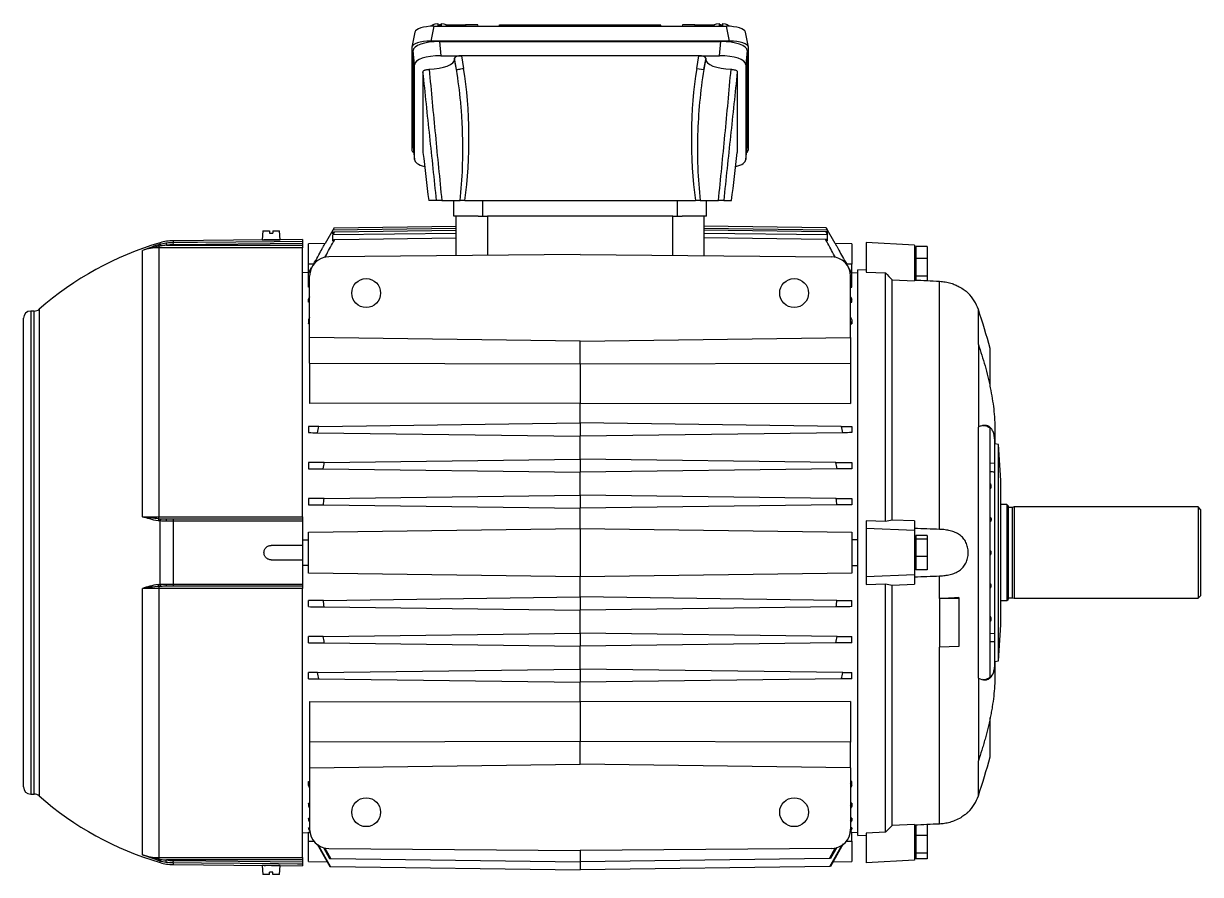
# Model space of a CAD drawing. Extents: x 49 to 1992, y 36 to 1202.
# Drawn here: x 1062.6 to 1552.1, y 848.3 to 1202.4 of the extents above; entities that cross this region are included whole.
import ezdxf

# ---------------------------------------------------------------- set-up
doc = ezdxf.new("R2010")
doc.units = 0
doc.layers.get('0').update_dxf_attribs({"linetype": 'CONTINUOUS'})

msp = doc.modelspace()

# ---------------------------------------------------------------- linework, layer by layer
at = {"color": 7, "linetype": 'CONTINUOUS'}
for p, q in [((1233.16, 1201.26), (1231.93, 1195.11)), ((1232.13, 1201.27), (1232.12, 1201.24)), ((1233.16, 1201.26), (1354.94, 1201.26)), ((1234.9, 1202.38), (1234.9, 1201.47)), ((1236.2, 1201.81), (1236.11, 1201.81)), ((1236.2, 1202.38), (1236.2, 1201.47)), ((1238.54, 1201.81), (1246.35, 1201.81)), ((1238.98, 1201.26), (1238.97, 1201.27)), ((1251.45, 1201.81), (1246.35, 1201.81)), ((1246.35, 1201.81), (1246.48, 1201.26)), ((1251.59, 1201.26), (1251.45, 1201.81)), ((1260.32, 1201.26), (1260.57, 1201.81)), ((1260.57, 1201.81), (1327.53, 1201.81)), ((1327.78, 1201.26), (1327.53, 1201.81)), ((1336.65, 1201.81), (1336.51, 1201.26)), ((1341.76, 1201.81), (1336.65, 1201.81)), ((1341.76, 1201.81), (1341.63, 1201.26)), ((1341.76, 1201.81), (1349.57, 1201.81)), ((1349.13, 1201.27), (1349.13, 1201.26)), ((1351.9, 1202.38), (1351.9, 1201.47)), ((1351.99, 1201.81), (1351.9, 1201.81)), ((1353.2, 1202.38), (1353.2, 1201.47)), ((1356.17, 1195.11), (1354.94, 1201.26)), ((1355.98, 1201.24), (1355.97, 1201.27)), ((1225.3, 1198.76), (1224.07, 1192.6)), ((1356.17, 1195.11), (1231.93, 1195.11)), ((1235.49, 1194.85), (1236.12, 1189)), ((1235.49, 1194.85), (1352.61, 1194.85)), ((1351.98, 1189), (1352.61, 1194.85)), ((1364.03, 1192.6), (1362.8, 1198.76)), ((1224.05, 1192.41), (1224.05, 1149.92)), ((1225.18, 1185.26), (1224.55, 1191.11)), ((1224.55, 1151.22), (1224.55, 1191.11)), ((1363.55, 1191.11), (1362.92, 1185.26)), ((1363.55, 1191.11), (1363.55, 1151.22)), ((1364.05, 1149.92), (1364.05, 1192.41)), ((1225.18, 1145.8), (1225.18, 1185.26)), ((1236.12, 1189), (1244.68, 1189)), ((1241.81, 1187.41), (1241.81, 1187.97)), ((1242.6, 1183.21), (1241.81, 1187.97)), ((1242.6, 1183.21), (1241.81, 1187.41)), ((1244.68, 1189), (1245.56, 1183.7)), ((1343.42, 1189), (1244.68, 1189)), ((1342.54, 1183.7), (1343.42, 1189)), ((1343.42, 1189), (1351.98, 1189)), ((1346.29, 1187.97), (1345.5, 1183.21)), ((1345.5, 1183.21), (1346.29, 1187.41)), ((1346.29, 1187.97), (1346.29, 1187.41)), ((1362.92, 1185.26), (1362.92, 1145.8)), ((1228.68, 1182.33), (1228.68, 1148.73)), ((1342.54, 1183.7), (1345.5, 1183.21)), ((1359.42, 1182.33), (1359.42, 1148.73)), ((1224.55, 1151.22), (1225.18, 1145.8)), ((1224.56, 1151.07), (1225.19, 1145.65)), ((1362.91, 1145.65), (1363.54, 1151.07)), ((1362.92, 1145.8), (1363.55, 1151.22)), ((1234.35, 1128.74), (1231.06, 1128.74)), ((1236.51, 1128.74), (1244.1, 1128.74)), ((1241.55, 1122.24), (1241.55, 1128.74)), ((1246.07, 1128.74), (1342.03, 1128.74)), ((1253.55, 1122.24), (1253.55, 1128.74)), ((1334.55, 1122.24), (1334.55, 1128.74)), ((1344, 1128.74), (1351.6, 1128.74)), ((1346.55, 1122.24), (1346.55, 1128.74)), ((1353.75, 1128.74), (1357.04, 1128.74)), ((1251.63, 1122.24), (1241.55, 1122.24)), ((1242.55, 1105.79), (1242.55, 1122.24)), ((1251.63, 1122.24), (1255.55, 1122.24)), ((1332.55, 1122.24), (1255.55, 1122.24)), ((1255.55, 1122.24), (1255.55, 1105.9)), ((1332.55, 1122.24), (1336.47, 1122.24)), ((1332.55, 1105.9), (1332.55, 1122.24)), ((1346.55, 1122.24), (1336.47, 1122.24)), ((1345.55, 1122.24), (1345.55, 1105.79)), ((1162.12, 1116.14), (1161.8, 1112.44)), ((1162.12, 1116.14), (1164.9, 1116.14)), ((1164.9, 1116.14), (1164.9, 1115.14)), ((1166.2, 1116.14), (1166.2, 1115.14)), ((1166.2, 1116.14), (1168.98, 1116.14)), ((1169.3, 1112.44), (1168.98, 1116.14)), ((1191.75, 1117.41), (1187.95, 1110.84)), ((1191.74, 1117.4), (1191.16, 1116.38)), ((1242.55, 1117.05), (1191.16, 1116.38)), ((1191.16, 1114.92), (1191.16, 1116.38)), ((1191.74, 1117.4), (1242.55, 1118.06)), ((1191.88, 1115.74), (1242.55, 1116.41)), ((1396.36, 1117.4), (1345.55, 1118.06)), ((1396.94, 1116.38), (1345.55, 1117.05)), ((1396.22, 1115.74), (1345.55, 1116.41)), ((1400.15, 1110.84), (1396.35, 1117.41)), ((1396.36, 1117.4), (1396.94, 1116.38)), ((1396.94, 1114.92), (1396.94, 1116.38)), ((1119.34, 1110.52), (1119.34, 1111.19)), ((1162.55, 1112.35), (1124.85, 1112.02)), ((1124.85, 1112.02), (1124.85, 1111.35)), ((1124.86, 1110.36), (1124.85, 1111.35)), ((1161.8, 1112.44), (1169.3, 1112.44)), ((1164.9, 1115.14), (1166.2, 1115.14)), ((1178.55, 1112.49), (1168.52, 1112.4)), ((1178.55, 1112.49), (1178.55, 1111.83)), ((1191.16, 1114.92), (1191.62, 1115.74)), ((1191.88, 1115.74), (1191.16, 1114.47)), ((1242.55, 1115.04), (1191.16, 1114.47)), ((1191.16, 1111.8), (1191.16, 1114.47)), ((1191.16, 1111.8), (1191.55, 1112.51)), ((1191.99, 1112.51), (1242.55, 1113.17)), ((1396.94, 1114.47), (1345.55, 1115.04)), ((1396.11, 1112.51), (1345.55, 1113.17)), ((1396.22, 1115.74), (1396.94, 1114.47)), ((1396.94, 1114.92), (1396.48, 1115.74)), ((1396.94, 1111.8), (1396.55, 1112.51)), ((1396.94, 1111.8), (1396.94, 1114.47)), ((1433.05, 1110.19), (1413.05, 1111.24)), ((1413.05, 1111.24), (1413.05, 1098.98)), ((1112.05, 997.13), (1112.05, 1107.93)), ((1118.82, 1109.71), (1118.82, 1109.12)), ((1118.82, 1109.12), (1118.82, 997.12)), ((1178.55, 1109.12), (1118.82, 1109.12)), ((1121.79, 1111.09), (1121.95, 1110.11)), ((1121.95, 1110.11), (1178.55, 1110.11)), ((1178.55, 1110.83), (1124.86, 1110.36)), ((1178.55, 1110.83), (1178.55, 1110.11)), ((1178.55, 1110.11), (1178.55, 1109.12)), ((1178.55, 997.12), (1178.55, 1109.12)), ((1188.01, 1110.85), (1181.05, 1110.76)), ((1407.05, 1110.76), (1400.14, 1110.85)), ((1433.05, 1110.19), (1433.05, 1095.34)), ((1433.65, 1108.04), (1433.05, 1108.04)), ((1438.35, 1109.58), (1433.65, 1109.58)), ((1433.65, 1109.58), (1433.65, 1104.57)), ((1438.35, 1109.58), (1438.35, 1104.57)), ((1181.05, 1098.57), (1181.05, 1102.24)), ((1183.16, 1102.24), (1181.05, 1102.24)), ((1294.05, 1106.24), (1189.48, 1105.32)), ((1294.05, 1106.24), (1398.62, 1105.32)), ((1407.05, 1102.23), (1404.94, 1102.23)), ((1407.05, 1098.57), (1407.05, 1102.23)), ((1438.35, 1104.57), (1433.65, 1104.57)), ((1433.65, 1104.57), (1433.65, 1097.22)), ((1438.35, 1104.57), (1438.35, 1097.22)), ((1181.05, 1098.76), (1178.55, 1098.72)), ((1181.05, 1098.57), (1182.37, 1100.87)), ((1181.05, 1092.7), (1181.05, 1098.57)), ((1181.55, 1071.71), (1181.55, 1097.32)), ((1407.05, 1098.57), (1405.69, 1100.94)), ((1406.55, 1071.71), (1406.55, 1097.32)), ((1407.05, 1098.76), (1409.55, 1098.72)), ((1407.05, 1092.7), (1407.05, 1098.57)), ((1413.05, 1099.74), (1409.55, 1099.92)), ((1409.55, 982.24), (1409.55, 1099.92)), ((1413.05, 1098.98), (1421.05, 1098.6)), ((1421.05, 995.19), (1421.05, 1098.6)), ((1438.35, 1097.22), (1433.65, 1097.22)), ((1433.65, 1097.22), (1433.65, 1095.64)), ((1438.35, 1097.22), (1438.35, 1095.4)), ((1181.05, 1092.7), (1181.55, 1093.61)), ((1181.55, 1092.71), (1181.05, 1092.7)), ((1407.05, 1092.7), (1406.55, 1093.61)), ((1406.55, 1092.71), (1407.05, 1092.7)), ((1423.77, 995.79), (1423.77, 1095.79)), ((1423.77, 1095.79), (1433.05, 1095.34)), ((1433.05, 1096.44), (1433.65, 1096.44)), ((1443.57, 991.92), (1443.57, 1095.14)), ((1181.55, 1088.61), (1181.05, 1087.66)), ((1181.05, 1086.42), (1181.05, 1087.66)), ((1181.05, 1086.42), (1181.55, 1087.37)), ((1406.55, 1088.61), (1407.05, 1087.66)), ((1407.05, 1086.42), (1406.55, 1087.37)), ((1407.05, 1086.42), (1407.05, 1087.66)), ((1067.03, 1082.74), (1065.55, 1082.74)), ((1065.55, 1082.74), (1065.55, 982.24)), ((1067.03, 881.74), (1067.03, 1082.74)), ((1069, 1083.48), (1069, 880.99)), ((1181.55, 1086.42), (1181.05, 1086.42)), ((1406.55, 1086.42), (1407.05, 1086.42)), ((1459.67, 1068.82), (1459.67, 1083.37)), ((1062.55, 982.24), (1062.55, 1079.74)), ((1181.55, 1080.16), (1181.05, 1079.14)), ((1181.05, 1079.14), (1181.05, 1077.39)), ((1181.05, 1077.39), (1181.55, 1078.42)), ((1181.55, 1077.4), (1181.05, 1077.39)), ((1406.55, 1080.16), (1407.05, 1079.14)), ((1407.05, 1077.39), (1406.55, 1078.42)), ((1406.55, 1077.4), (1407.05, 1077.39)), ((1407.05, 1079.14), (1407.05, 1077.39)), ((1294.05, 1070.24), (1181.55, 1071.71)), ((1181.55, 1061.08), (1181.55, 1071.71)), ((1294.05, 1070.24), (1406.55, 1071.71)), ((1294.05, 1060.79), (1294.05, 1070.24)), ((1406.55, 1071.71), (1406.55, 1061.08)), ((1459.67, 1068.82), (1459.67, 1034.5)), ((1464.55, 1051.25), (1464.55, 1067.24)), ((1181.55, 1061.08), (1294.05, 1060.79)), ((1181.55, 1061.08), (1181.55, 1044.22)), ((1294.05, 1060.79), (1406.55, 1061.08)), ((1294.05, 1060.79), (1294.05, 1044.37)), ((1406.55, 1061.08), (1406.55, 1044.22)), ((1294.05, 1044.37), (1181.55, 1044.22)), ((1294.05, 1044.37), (1406.55, 1044.22)), ((1294.05, 1036.19), (1294.05, 1044.37)), ((1181.05, 1034.71), (1181.05, 1032.17)), ((1185.43, 1034.76), (1294.05, 1036.19)), ((1294.05, 1036.19), (1294.05, 1030.69)), ((1402.67, 1034.76), (1294.05, 1036.19)), ((1407.05, 1034.71), (1407.05, 1032.17)), ((1459.67, 929.98), (1459.67, 1034.5)), ((1464.55, 930.44), (1464.55, 1034.03)), ((1466.55, 1033.6), (1466.55, 1027.83)), ((1184.79, 1032.12), (1294.05, 1030.69)), ((1403.31, 1032.12), (1294.05, 1030.69)), ((1294.05, 1021.19), (1294.05, 1030.69)), ((1466.55, 1019.41), (1466.55, 1027.83)), ((1468, 1027.24), (1466.55, 1027.49)), ((1469.05, 1012.24), (1468, 1027.24)), ((1468, 937.24), (1468, 1027.24)), ((1181.05, 1019.71), (1181.05, 1017.17)), ((1187.64, 1019.79), (1294.05, 1021.19)), ((1294.05, 1021.19), (1294.05, 1015.69)), ((1400.46, 1019.79), (1294.05, 1021.19)), ((1407.05, 1019.71), (1407.05, 1017.17)), ((1466.55, 1019.41), (1464.55, 1019.29)), ((1466.55, 1015.88), (1466.55, 1019.41)), ((1187.19, 1017.08), (1294.05, 1015.69)), ((1400.91, 1017.08), (1294.05, 1015.69)), ((1294.05, 1006.19), (1294.05, 1015.69)), ((1466.55, 948.6), (1466.55, 1015.88)), ((1469.05, 952.24), (1469.05, 1012.24)), ((1181.05, 1004.71), (1181.05, 1002.17)), ((1187.52, 1004.79), (1294.05, 1006.19)), ((1294.05, 1006.19), (1294.05, 1000.69)), ((1400.58, 1004.79), (1294.05, 1006.19)), ((1407.05, 1004.71), (1407.05, 1002.17)), ((1187.26, 1002.08), (1294.05, 1000.69)), ((1400.84, 1002.08), (1294.05, 1000.69)), ((1294.05, 992.24), (1294.05, 1000.69)), ((1471.55, 1002.21), (1469.05, 1002.21)), ((1472.05, 1001.71), (1471.55, 1002.21)), ((1471.55, 1002.21), (1471.55, 962.26)), ((1472.05, 1001.71), (1472.05, 962.76)), ((1473.8, 1001.04), (1472.05, 1001.04)), ((1474.55, 1001.24), (1473.8, 1001.04)), ((1473.8, 1001.04), (1473.8, 963.44)), ((1551.05, 1001.24), (1474.55, 1001.24)), ((1474.55, 1001.24), (1474.55, 963.24)), ((1552.05, 1000.24), (1551.05, 1001.24)), ((1551.05, 1001.24), (1551.05, 963.24)), ((1552.05, 1000.24), (1552.05, 964.24)), ((1118.82, 996.32), (1118.82, 997.12)), ((1118.82, 997.12), (1178.55, 997.12)), ((1119.34, 969.06), (1119.34, 995.41)), ((1124.85, 995.34), (1124.85, 969.13)), ((1124.86, 996.24), (1178.55, 996.24)), ((1178.55, 997.12), (1178.55, 996.24)), ((1178.55, 995.34), (1178.55, 985.24)), ((1421.05, 995.19), (1413.05, 995.52)), ((1413.05, 995.52), (1413.05, 992.24)), ((1433.05, 995.41), (1423.77, 995.79)), ((1433.05, 995.41), (1433.05, 991.43)), ((1181.05, 990.76), (1294.05, 992.24)), ((1294.05, 992.24), (1407.05, 990.76)), ((1433.05, 991.43), (1413.05, 992.24)), ((1413.05, 992.24), (1413.05, 972.24)), ((1433.05, 991.43), (1433.05, 973.04)), ((1438.35, 989.37), (1433.65, 989.37)), ((1433.65, 989.37), (1433.65, 987.82)), ((1438.35, 989.37), (1438.35, 987.82)), ((1178.55, 985.24), (1165.55, 985.24)), ((1178.55, 987.56), (1181.05, 987.55)), ((1178.55, 985.24), (1178.55, 979.24)), ((1409.55, 987.56), (1407.05, 987.55)), ((1433.65, 988.04), (1433.05, 988.04)), ((1438.35, 987.82), (1433.65, 987.82)), ((1433.65, 987.82), (1433.65, 980.69)), ((1438.35, 987.82), (1438.35, 980.69)), ((1062.55, 884.74), (1062.55, 982.24)), ((1065.55, 982.24), (1065.55, 881.74)), ((1165.55, 979.24), (1178.55, 979.24)), ((1178.55, 979.24), (1178.55, 969.14)), ((1409.55, 864.55), (1409.55, 982.24)), ((1438.35, 980.69), (1433.65, 980.69)), ((1433.65, 980.69), (1433.65, 975.1)), ((1438.35, 980.69), (1438.35, 975.1)), ((1181.05, 976.92), (1178.55, 976.91)), ((1407.05, 976.92), (1409.55, 976.91)), ((1433.05, 976.44), (1433.65, 976.44)), ((1438.35, 975.1), (1433.65, 975.1)), ((1294.05, 972.24), (1181.05, 973.72)), ((1407.05, 973.72), (1294.05, 972.24)), ((1294.05, 963.79), (1294.05, 972.24)), ((1433.05, 973.04), (1413.05, 972.24)), ((1413.05, 972.24), (1413.05, 968.95)), ((1413.05, 968.95), (1421.05, 969.28)), ((1421.05, 865.87), (1421.05, 969.28)), ((1433.05, 973.04), (1433.05, 969.06)), ((1443.57, 963.17), (1443.57, 972.56)), ((1112.05, 856.54), (1112.05, 967.35)), ((1118.82, 968.15), (1118.82, 967.35)), ((1178.55, 967.35), (1118.82, 967.35)), ((1118.82, 967.35), (1118.82, 855.36)), ((1178.55, 968.24), (1124.86, 968.24)), ((1178.55, 968.24), (1178.55, 967.35)), ((1178.55, 855.36), (1178.55, 967.35)), ((1423.77, 968.68), (1433.05, 969.06)), ((1423.77, 868.68), (1423.77, 968.68)), ((1181.05, 959.77), (1181.05, 962.31)), ((1187.26, 962.39), (1294.05, 963.79)), ((1187.52, 959.68), (1294.05, 958.29)), ((1294.05, 963.79), (1294.05, 958.29)), ((1400.84, 962.39), (1294.05, 963.79)), ((1400.58, 959.68), (1294.05, 958.29)), ((1407.05, 959.77), (1407.05, 962.31)), ((1443.57, 963.17), (1443.57, 942.89)), ((1451.57, 963.02), (1443.57, 963.17)), ((1451.57, 963.58), (1451.57, 963.02)), ((1451.57, 963.02), (1451.57, 943.14)), ((1469.05, 962.26), (1471.55, 962.26)), ((1471.55, 962.26), (1472.05, 962.76)), ((1472.05, 963.44), (1473.8, 963.44)), ((1473.8, 963.44), (1474.55, 963.24)), ((1474.55, 963.24), (1551.05, 963.24)), ((1551.05, 963.24), (1552.05, 964.24)), ((1294.05, 948.79), (1294.05, 958.29)), ((1468, 937.24), (1469.05, 952.24)), ((1181.05, 944.77), (1181.05, 947.31)), ((1187.19, 947.39), (1294.05, 948.79)), ((1294.05, 948.79), (1294.05, 943.29)), ((1400.91, 947.39), (1294.05, 948.79)), ((1407.05, 944.77), (1407.05, 947.31)), ((1466.55, 948.6), (1464.55, 948.48)), ((1466.55, 945.06), (1464.55, 945.18)), ((1466.55, 945.06), (1466.55, 948.6)), ((1466.55, 936.64), (1466.55, 945.06)), ((1187.64, 944.68), (1294.05, 943.29)), ((1400.46, 944.68), (1294.05, 943.29)), ((1294.05, 933.79), (1294.05, 943.29)), ((1451.57, 943.14), (1443.57, 942.89)), ((1443.57, 869.33), (1443.57, 942.89)), ((1466.55, 936.98), (1468, 937.24)), ((1466.55, 936.64), (1466.55, 930.87)), ((1181.05, 929.77), (1181.05, 932.31)), ((1184.79, 932.36), (1294.05, 933.79)), ((1294.05, 933.79), (1294.05, 928.29)), ((1403.31, 932.36), (1294.05, 933.79)), ((1407.05, 929.77), (1407.05, 932.31)), ((1185.43, 929.71), (1294.05, 928.29)), ((1402.67, 929.71), (1294.05, 928.29)), ((1294.05, 920.11), (1294.05, 928.29)), ((1459.67, 929.98), (1459.67, 895.65)), ((1181.55, 920.25), (1294.05, 920.11)), ((1181.55, 920.25), (1181.55, 903.4)), ((1406.55, 920.25), (1294.05, 920.11)), ((1294.05, 920.11), (1294.05, 903.68)), ((1406.55, 920.25), (1406.55, 903.4)), ((1464.55, 897.24), (1464.55, 913.55)), ((1294.05, 903.68), (1181.55, 903.4)), ((1181.55, 903.4), (1181.55, 892.76)), ((1294.05, 894.24), (1294.05, 903.68)), ((1406.55, 903.4), (1294.05, 903.68)), ((1406.55, 892.76), (1406.55, 903.4)), ((1181.55, 892.76), (1294.05, 894.24)), ((1181.55, 892.76), (1181.55, 867.15)), ((1406.55, 892.76), (1294.05, 894.24)), ((1406.55, 892.76), (1406.55, 867.15)), ((1459.67, 881.1), (1459.67, 895.65)), ((1181.05, 887.08), (1181.55, 887.07)), ((1181.05, 885.33), (1181.05, 887.08)), ((1181.55, 886.05), (1181.05, 887.08)), ((1407.05, 887.08), (1406.55, 887.07)), ((1406.55, 886.05), (1407.05, 887.08)), ((1407.05, 885.33), (1407.05, 887.08)), ((1065.55, 881.74), (1067.03, 881.74)), ((1181.05, 885.33), (1181.55, 884.31)), ((1407.05, 885.33), (1406.55, 884.31)), ((1181.05, 878.05), (1181.55, 878.05)), ((1181.05, 878.05), (1181.05, 876.81)), ((1181.55, 877.1), (1181.05, 878.05)), ((1181.05, 876.81), (1181.55, 875.86)), ((1407.05, 878.05), (1406.55, 878.05)), ((1406.55, 877.1), (1407.05, 878.05)), ((1407.05, 876.81), (1406.55, 875.86)), ((1407.05, 878.05), (1407.05, 876.81)), ((1181.05, 871.77), (1181.55, 871.76)), ((1181.05, 871.77), (1181.05, 870.94)), ((1181.55, 870.86), (1181.05, 871.77)), ((1407.05, 871.77), (1406.55, 871.76)), ((1406.55, 870.86), (1407.05, 871.77)), ((1407.05, 871.77), (1407.05, 870.94)), ((1181.05, 870.94), (1181.55, 870.04)), ((1181.05, 867.77), (1181.55, 867.76)), ((1181.05, 867.77), (1181.05, 867.3)), ((1181.63, 866.75), (1181.05, 867.77)), ((1181.05, 867.3), (1181.78, 866.02)), ((1407.05, 867.3), (1406.36, 866.08)), ((1406.48, 866.77), (1407.05, 867.77)), ((1407.05, 870.94), (1406.55, 870.04)), ((1407.05, 867.77), (1406.55, 867.76)), ((1407.05, 867.77), (1407.05, 867.3)), ((1433.05, 869.13), (1423.77, 868.68)), ((1433.05, 869.13), (1433.05, 854.28)), ((1433.65, 868.04), (1433.05, 868.04)), ((1433.65, 868.84), (1433.65, 864.57)), ((1438.35, 869.07), (1438.35, 864.57)), ((1178.55, 865.75), (1181.05, 865.71)), ((1181.05, 865.9), (1181.81, 865.89)), ((1181.05, 862.23), (1181.05, 865.9)), ((1181.05, 862.23), (1183.41, 862.23)), ((1404.72, 862.23), (1407.05, 862.23)), ((1407.05, 865.9), (1406.32, 865.89)), ((1407.05, 862.23), (1407.05, 865.9)), ((1409.55, 865.75), (1407.05, 865.71)), ((1409.55, 864.55), (1413.05, 864.74)), ((1421.05, 865.87), (1413.05, 865.49)), ((1413.05, 865.49), (1413.05, 853.24)), ((1438.35, 864.57), (1433.65, 864.57)), ((1433.65, 864.57), (1433.65, 857.22)), ((1438.35, 864.57), (1438.35, 857.22)), ((1184.65, 860.97), (1189.97, 851.63)), ((1190.23, 851.62), (1185.07, 860.71)), ((1187.34, 859.56), (1189.86, 855)), ((1190.3, 855), (1187.84, 859.46)), ((1189.48, 859.15), (1294.05, 858.24)), ((1398.62, 859.15), (1294.05, 858.24)), ((1294.05, 858.24), (1294.05, 853.64)), ((1397.8, 855), (1400.28, 859.5)), ((1397.87, 851.62), (1403.04, 860.72)), ((1403.48, 861.03), (1398.13, 851.63)), ((1400.78, 859.61), (1398.24, 855)), ((1438.35, 857.22), (1433.65, 857.22)), ((1433.65, 857.22), (1433.65, 854.89)), ((1438.35, 857.22), (1438.35, 854.89)), ((1118.82, 855.36), (1178.55, 855.36)), ((1118.82, 854.76), (1118.82, 855.36)), ((1119.34, 853.28), (1119.34, 853.95)), ((1121.79, 853.38), (1121.95, 854.36)), ((1178.55, 854.36), (1121.95, 854.36)), ((1124.85, 853.12), (1124.86, 854.11)), ((1124.85, 853.12), (1124.85, 852.45)), ((1124.85, 852.45), (1162.59, 852.13)), ((1124.86, 854.11), (1178.55, 853.64)), ((1161.8, 852.04), (1162.12, 848.34)), ((1165.55, 852.04), (1161.8, 852.04)), ((1169.3, 852.04), (1165.55, 852.04)), ((1168.51, 852.07), (1178.55, 851.99)), ((1168.98, 848.34), (1169.3, 852.04)), ((1178.55, 855.36), (1178.55, 854.36)), ((1178.55, 854.36), (1178.55, 853.64)), ((1178.55, 852.65), (1178.55, 851.99)), ((1181.05, 853.72), (1188.84, 853.61)), ((1190.3, 855), (1294.05, 853.64)), ((1397.8, 855), (1294.05, 853.64)), ((1294.05, 853.64), (1294.05, 850.26)), ((1399.26, 853.61), (1407.05, 853.72)), ((1433.05, 854.28), (1413.05, 853.24)), ((1433.05, 856.44), (1433.65, 856.44)), ((1438.35, 854.89), (1433.65, 854.89)), ((1164.9, 848.34), (1162.12, 848.34)), ((1166.2, 849.34), (1164.9, 849.34)), ((1164.9, 848.34), (1164.9, 849.34)), ((1166.2, 848.34), (1166.2, 849.34)), ((1168.98, 848.34), (1166.2, 848.34)), ((1190.23, 851.62), (1294.05, 850.26)), ((1397.87, 851.62), (1294.05, 850.26))]:
    msp.add_line(p, q, dxfattribs=at)
at = {"color": 7, "linetype": 'CONTINUOUS', "flags": 128}
for points in [[(1232.13, 1201.27), (1232.33, 1201.63), (1232.91, 1201.98), (1233.8, 1202.24), (1234.9, 1202.38)], [(1236.2, 1202.38), (1237.3, 1202.24), (1238.19, 1201.98), (1238.77, 1201.63), (1238.97, 1201.27)], [(1349.13, 1201.27), (1349.33, 1201.63), (1349.91, 1201.98), (1350.8, 1202.24), (1351.9, 1202.38)], [(1353.2, 1202.38), (1354.3, 1202.24), (1355.19, 1201.98), (1355.77, 1201.63), (1355.97, 1201.27)], [(1231.28, 1183.34), (1233.4, 1183.5), (1235.4, 1183.78), (1237.22, 1184.19), (1238.8, 1184.7), (1240.09, 1185.29), (1241.04, 1185.96), (1241.62, 1186.68), (1241.81, 1187.41)], [(1346.29, 1187.41), (1346.48, 1186.68), (1347.07, 1185.96), (1348.01, 1185.29), (1349.3, 1184.7), (1350.88, 1184.19), (1352.7, 1183.78), (1354.7, 1183.5), (1356.82, 1183.34)], [(1242.6, 1183.21), (1242.69, 1183.22), (1242.88, 1183.25), (1243.16, 1183.3), (1243.53, 1183.36), (1243.97, 1183.43), (1244.46, 1183.52), (1245, 1183.61), (1245.56, 1183.7)], [(1191.74, 1117.4), (1191.74, 1117.4)], [(1396.36, 1117.4), (1396.36, 1117.4)], [(1124.85, 1111.35), (1126.85, 1111.37), (1134.85, 1111.44), (1166.85, 1111.72), (1178.55, 1111.83)], [(1178.55, 995.34), (1176.55, 995.34), (1168.55, 995.34), (1136.55, 995.34), (1124.85, 995.34)], [(1124.85, 969.13), (1126.85, 969.13), (1134.85, 969.13), (1166.85, 969.14), (1178.55, 969.14)], [(1178.55, 852.65), (1176.55, 852.66), (1168.55, 852.73), (1136.55, 853.01), (1124.85, 853.12)]]:
    msp.add_lwpolyline(points, dxfattribs=at)
at = {"color": 7, "linetype": 'CONTINUOUS'}
for centre in [(1205.05, 1090.24), (1383.05, 1090.24), (1205.05, 874.24), (1383.05, 874.24)]:
    msp.add_circle(centre, 6, dxfattribs=at)
for centre, radius, start, end in [((1235.55, 1191.31), 10.18, 86.34, 93.66), ((1352.55, 1191.31), 10.18, 86.34, 93.66), ((1157.55, 982.24), 134.5, 106.5049, 131.1728), ((1125.02, 1092.02), 20, 90.5, 106.5049), ((1117.44, 1109.34), 1.42, 14.9533, 40.3173), ((1117.05, 1109.16), 2.66, 14.6474, 30.5834), ((1189.55, 1097.32), 8, 90.5, 180), ((1398.55, 1097.32), 8, 0, 89.5), ((1442.63, 1077.58), 18, 18.7526, 44.7019), ((1065.55, 1079.74), 3, 90, 180), ((1067.03, 1085.74), 3, 270, 311.1728), ((1222.94, 1003), 250, 14.8891, 18.7526), ((1120.33, 995.32), 1.81, 146.6187, 174.3626), ((1120.89, 995.38), 1.55, 144.7345, 178.8783), ((1123.25, 995.54), 1.47, 151.7604, 187.8841), ((1149.52, 995.55), 24.68, 178.4001, 180.4877), ((1120.33, 969.15), 1.81, 185.6374, 213.3813), ((1120.89, 969.09), 1.55, 181.1217, 215.2655), ((1123.25, 968.93), 1.47, 172.1159, 208.2396), ((1149.52, 968.92), 24.68, 179.5123, 181.5999), ((1222.94, 961.47), 250, 341.2474, 345.1109), ((1065.55, 884.74), 3, 180, 270), ((1067.03, 878.74), 3, 48.8272, 90), ((1442.63, 886.89), 18, 315.3063, 341.2474), ((1157.55, 982.24), 134.5, 228.8272, 253.4951), ((1189.55, 867.15), 8, 180, 269.5), ((1398.55, 867.15), 8, 270.5, 0), ((1117.44, 855.13), 1.42, 319.6827, 345.0467), ((1117.05, 855.31), 2.66, 329.4166, 345.3526), ((1125.02, 872.45), 20, 253.4951, 269.5)]:
    msp.add_arc(centre, radius, start, end, dxfattribs=at)
for centre, major_axis, ratio, start_param, end_param in [((1233.41, 1198.49), (8.12, -0.09), 0.341823, 1.604946, 3.077284), ((1235.9, 1195.81), (4.47, 4.17), 0.965767, 0.802769, 1.009796), ((1352.2, 1195.81), (4.47, -4.17), 0.965767, 2.131434, 2.338824), ((1354.69, 1198.49), (8.12, 0.09), 0.341823, 0.064308, 1.536646), ((1232.17, 1192.33), (8.12, -0.09), 0.341823, 1.604946, 3.145584), ((1235.61, 1191.07), (11.06, -0.05), 0.341994, 1.58317, 3.14304), ((1352.49, 1191.07), (11.06, 0.05), 0.341994, 6.281738, 7.841608), ((1355.93, 1192.33), (8.12, 0.09), 0.341823, 6.279194, 7.819832), ((1236.24, 1185.22), (11.06, -0.05), 0.341994, 1.58317, 3.14304), ((1244.86, 1187.91), (3.05, -0.07), 0.357622, 1.638953, 3.150323), ((1343.24, 1187.91), (3.05, 0.07), 0.357622, 6.274455, 7.785825), ((1351.86, 1185.22), (11.06, 0.05), 0.341994, 6.281738, 7.841608), ((1229.81, 1154.56), (0, -60.15), 0.299205, 1.127056, 2.076537), ((1358.29, 1154.56), (0, -60.15), 0.299205, 4.206649, 5.15613), ((1235.61, 1151.27), (11.06, 0.05), 0.341994, 3.140145, 3.179881), ((1352.49, 1151.27), (11.06, -0.05), 0.341994, 6.244897, 6.284633), ((1232.17, 1150), (8.12, 0.09), 0.341823, 3.137601, 3.579411), ((1236.24, 1145.84), (11.06, 0.05), 0.341994, 3.140145, 4.027913), ((1351.86, 1145.84), (11.06, -0.05), 0.341994, 5.388628, 6.284633), ((1355.93, 1150), (8.12, -0.09), 0.341823, 5.845367, 6.287177)]:
    msp.add_ellipse(centre, major_axis=major_axis, ratio=ratio, start_param=start_param, end_param=end_param, dxfattribs=at)
for points, knots in [([(1228.68, 1182.33), (1228.68, 1182.45), (1228.74, 1182.57), (1228.93, 1182.75), (1229.01, 1182.8), (1229.19, 1182.91), (1229.3, 1182.96), (1229.54, 1183.05), (1229.67, 1183.09), (1229.95, 1183.17), (1230.1, 1183.2), (1230.42, 1183.26), (1230.58, 1183.28), (1230.92, 1183.32), (1231.1, 1183.33), (1231.28, 1183.34)], [0, 0, 0, 0, 0.25, 0.25, 0.375, 0.375, 0.5, 0.5, 0.625, 0.625, 0.75, 0.75, 0.875, 0.875, 1, 1, 1, 1]), ([(1234.35, 1128.74), (1233.41, 1137.66), (1232.46, 1146.58), (1230.57, 1164.45), (1229.62, 1173.38), (1228.68, 1182.33)], [0, 0, 0, 0, 0.5, 0.5, 1, 1, 1, 1]), ([(1231.28, 1183.34), (1232.09, 1174.22), (1232.95, 1165.11), (1234.7, 1146.92), (1235.6, 1137.82), (1236.51, 1128.74)], [0, 0, 0, 0, 0.5, 0.5, 1, 1, 1, 1]), ([(1244.1, 1128.74), (1244.63, 1133.27), (1244.95, 1137.82), (1245.3, 1146.93), (1245.32, 1151.48), (1245.12, 1158.31), (1245.02, 1160.59), (1244.75, 1165.14), (1244.58, 1167.41), (1243.94, 1174.2), (1243.36, 1178.72), (1242.6, 1183.21)], [0, 0, 0, 0, 0.25, 0.25, 0.5, 0.5, 0.625, 0.625, 0.75, 0.75, 1, 1, 1, 1]), ([(1345.5, 1183.21), (1344.74, 1178.72), (1344.16, 1174.19), (1343.31, 1165.13), (1343.04, 1160.58), (1342.85, 1153.75), (1342.82, 1151.47), (1342.84, 1146.91), (1342.89, 1144.64), (1343.15, 1137.81), (1343.48, 1133.27), (1344, 1128.74)], [0, 0, 0, 0, 0.25, 0.25, 0.5, 0.5, 0.625, 0.625, 0.75, 0.75, 1, 1, 1, 1]), ([(1351.6, 1128.74), (1352.5, 1137.82), (1353.4, 1146.92), (1355.15, 1165.11), (1356.01, 1174.22), (1356.82, 1183.34)], [0, 0, 0, 0, 0.5, 0.5, 1, 1, 1, 1]), ([(1359.42, 1182.33), (1358.48, 1173.38), (1357.53, 1164.45), (1355.64, 1146.58), (1354.69, 1137.66), (1353.75, 1128.74)], [0, 0, 0, 0, 0.5, 0.5, 1, 1, 1, 1]), ([(1357.27, 1183.31), (1357.58, 1183.28), (1357.87, 1183.23), (1358.4, 1183.11), (1358.63, 1183.03), (1359.02, 1182.85), (1359.17, 1182.76), (1359.32, 1182.6), (1359.36, 1182.55), (1359.41, 1182.44), (1359.42, 1182.38), (1359.42, 1182.33)], [0, 0, 0, 0, 0.25, 0.25, 0.5, 0.5, 0.75, 0.75, 0.875, 0.875, 1, 1, 1, 1]), ([(1236.51, 1128.74), (1236.2, 1128.74), (1235.92, 1128.74), (1235.53, 1128.74), (1235.41, 1128.74), (1235.18, 1128.74), (1235.08, 1128.74), (1234.6, 1128.74), (1234.37, 1128.74), (1234.35, 1128.74)], [0, 0, 0, 0, 0.25, 0.25, 0.375, 0.375, 0.5, 0.5, 1, 1, 1, 1]), ([(1246.07, 1128.74), (1245.71, 1128.74), (1245.36, 1128.74), (1244.68, 1128.74), (1244.38, 1128.74), (1244.1, 1128.74)], [0, 0, 0, 0, 0.5, 0.5, 1, 1, 1, 1]), ([(1344, 1128.74), (1343.72, 1128.74), (1343.41, 1128.74), (1342.74, 1128.74), (1342.39, 1128.74), (1342.03, 1128.74)], [0, 0, 0, 0, 0.5, 0.5, 1, 1, 1, 1]), ([(1353.75, 1128.74), (1353.74, 1128.74), (1353.68, 1128.74), (1353.52, 1128.74), (1353.45, 1128.74), (1353.3, 1128.74), (1353.22, 1128.74), (1353.03, 1128.74), (1352.92, 1128.74), (1352.7, 1128.74), (1352.57, 1128.74), (1352.32, 1128.74), (1352.18, 1128.74), (1351.9, 1128.74), (1351.75, 1128.74), (1351.6, 1128.74)], [0, 0, 0, 0, 0.25, 0.25, 0.375, 0.375, 0.5, 0.5, 0.625, 0.625, 0.75, 0.75, 0.875, 0.875, 1, 1, 1, 1]), ([(1167.67, 1112.37), (1167.4, 1112.37), (1166.88, 1112.35), (1165.88, 1112.34), (1164.86, 1112.33), (1163.91, 1112.33), (1163.15, 1112.34), (1162.65, 1112.34), (1162.58, 1112.35), (1162.55, 1112.35)], [0, 0, 0, 0, 0.143377, 0.286754, 0.430105, 0.573416, 0.71673, 0.860068, 1, 1, 1, 1]), ([(1168.52, 1112.4), (1168.51, 1112.4), (1168.5, 1112.4), (1168.17, 1112.39), (1167.81, 1112.38), (1167.67, 1112.37)], [0, 0, 0, 0, 0.303471, 0.731372, 1, 1, 1, 1]), ([(1178.55, 1111.83), (1178.55, 1111.81), (1178.55, 1111.78), (1178.55, 1111.67), (1178.55, 1111.59), (1178.55, 1111.32), (1178.55, 1111.08), (1178.55, 1110.83)], [0, 0, 0, 0, 0.25, 0.25, 0.5, 0.5, 1, 1, 1, 1]), ([(1187.82, 1104.97), (1188.9, 1106.93), (1190.19, 1109.28), (1191.59, 1111.79), (1191.9, 1112.35), (1191.99, 1112.51)], [0, 0, 0, 0, 0.777055, 0.934277, 1, 1, 1, 1]), ([(1400.26, 1105.01), (1399.19, 1106.95), (1397.9, 1109.29), (1396.51, 1111.79), (1396.2, 1112.35), (1396.11, 1112.51)], [0, 0, 0, 0, 0.775892, 0.933934, 1, 1, 1, 1]), ([(1118.82, 1109.71), (1117.66, 1109.53), (1116.51, 1109.29), (1114.25, 1108.7), (1113.14, 1108.34), (1112.05, 1107.93)], [0, 0, 0, 0, 0.5, 0.5, 1, 1, 1, 1]), ([(1118.82, 1109.12), (1117.66, 1109.12), (1116.52, 1109.02), (1114.25, 1108.62), (1113.14, 1108.32), (1112.05, 1107.93)], [0, 0, 0, 0, 0.5, 0.5, 1, 1, 1, 1]), ([(1181.05, 1102.24), (1181.05, 1103.35), (1181.05, 1105.58), (1181.05, 1108.45), (1181.05, 1110.21), (1181.05, 1110.97), (1181.05, 1110.76), (1181.05, 1110.76)], [0, 0, 0, 0, 0.250156, 0.500092, 0.749917, 0.999737, 1, 1, 1, 1]), ([(1183.16, 1102.24), (1183.76, 1103.29), (1184.97, 1105.39), (1186.29, 1107.78), (1187.12, 1109.3), (1187.59, 1110.17), (1187.9, 1110.74), (1187.94, 1110.81), (1187.95, 1110.84)], [0, 0, 0, 0, 0.2503048, 0.5006958, 0.6278041, 0.7518427, 0.8780742, 1, 1, 1, 1]), ([(1400.15, 1110.84), (1400.15, 1110.84), (1400.11, 1110.91), (1400.23, 1110.68), (1400.52, 1110.15), (1401.01, 1109.25), (1401.84, 1107.74), (1403.15, 1105.36), (1404.34, 1103.28), (1404.94, 1102.23)], [0, 0, 0, 0, 0.002794, 0.127376, 0.253539, 0.37695, 0.503403, 0.752029, 1, 1, 1, 1]), ([(1407.05, 1110.76), (1407.05, 1110.63), (1407.05, 1110.37), (1407.05, 1108.4), (1407.05, 1105.59), (1407.05, 1103.35), (1407.05, 1102.23)], [0, 0, 0, 0, 0.2495765, 0.4996228, 0.7497226, 1, 1, 1, 1]), ([(1443.57, 1095.14), (1444.36, 1095.08), (1445.97, 1094.94), (1448.14, 1094.39), (1450.06, 1093.69), (1452.02, 1092.75), (1453.9, 1091.54), (1455.21, 1090.44), (1455.36, 1090.31), (1455.42, 1090.24)], [0, 0, 0, 0, 0.132236, 0.268035, 0.37687, 0.488554, 0.666022, 0.844351, 1, 1, 1, 1]), ([(1459.67, 1068.82), (1460.68, 1065.88), (1461.61, 1062.92), (1462.85, 1058.43), (1463.24, 1056.93), (1463.79, 1054.67), (1463.96, 1053.91), (1464.3, 1052.39), (1464.47, 1051.63), (1465.23, 1047.86), (1465.71, 1044.91), (1466.21, 1040.58), (1466.33, 1039.15), (1466.46, 1037.04), (1466.5, 1036.34), (1466.54, 1034.95), (1466.55, 1034.27), (1466.55, 1033.6)], [0, 0, 0, 0, 0.25, 0.25, 0.375, 0.375, 0.4375, 0.4375, 0.5, 0.5, 0.75, 0.75, 0.875, 0.875, 0.9375, 0.9375, 1, 1, 1, 1]), ([(1466.55, 1027.83), (1466.55, 1029.43), (1466.37, 1030.77), (1465.88, 1032.39), (1465.68, 1032.86), (1465.32, 1033.48), (1465.19, 1033.67), (1464.92, 1034.01), (1464.77, 1034.17), (1464.01, 1034.86), (1463.28, 1035.14), (1462.24, 1035.18), (1462.02, 1035.17), (1461.58, 1035.12), (1461.35, 1035.08), (1460.66, 1034.91), (1460.18, 1034.73), (1459.67, 1034.5)], [0, 0, 0, 0, 0.25, 0.25, 0.375, 0.375, 0.4375, 0.4375, 0.5, 0.5, 0.75, 0.75, 0.8125, 0.8125, 0.875, 0.875, 1, 1, 1, 1]), ([(1461.51, 1035.07), (1461.72, 1035.09), (1462.34, 1035.18), (1463.36, 1034.88), (1464.15, 1034.31), (1464.55, 1034.03)], [0, 0, 0, 0, 0.196088, 0.596499, 1, 1, 1, 1]), ([(1464.55, 1016), (1464.72, 1015.99), (1465.38, 1015.95), (1466.05, 1015.91), (1466.55, 1015.88)], [0, 0, 0, 0, 0.25008, 1, 1, 1, 1]), ([(1464.55, 1008.75), (1464.62, 1008.81), (1464.81, 1008.96), (1464.96, 1009.27), (1465.06, 1009.64), (1465.06, 1010.06), (1464.93, 1010.47), (1464.74, 1010.78), (1464.61, 1010.9), (1464.55, 1010.95)], [0, 0, 0, 0, 0.11189, 0.283621, 0.409387, 0.568693, 0.783913, 0.913081, 1, 1, 1, 1]), ([(1118.82, 996.32), (1117.66, 996.4), (1116.51, 996.52), (1114.25, 996.8), (1113.14, 996.96), (1112.05, 997.13)], [0, 0, 0, 0, 0.5, 0.5, 1, 1, 1, 1]), ([(1112.05, 997.13), (1113.14, 997.12), (1114.25, 997.12), (1116.52, 997.12), (1117.66, 997.12), (1118.82, 997.12)], [0, 0, 0, 0, 0.5, 0.5, 1, 1, 1, 1]), ([(1178.55, 996.24), (1178.55, 996.24), (1178.55, 996.21), (1178.55, 996.12), (1178.55, 996.06), (1178.55, 995.81), (1178.55, 995.58), (1178.55, 995.34)], [0, 0, 0, 0, 0.25, 0.25, 0.5, 0.5, 1, 1, 1, 1]), ([(1464.55, 997), (1464.59, 996.98), (1464.73, 996.89), (1464.91, 996.64), (1465.05, 996.28), (1465.07, 995.88), (1464.94, 995.49), (1464.76, 995.21), (1464.59, 995.11), (1464.55, 995.08)], [0, 0, 0, 0, 0.05197, 0.215547, 0.382788, 0.55783, 0.741653, 0.931885, 1, 1, 1, 1]), ([(1181.05, 973.72), (1181.05, 973.72), (1181.05, 973.72), (1181.05, 973.73), (1181.05, 973.76), (1181.05, 973.8), (1181.05, 973.85), (1181.05, 973.91), (1181.05, 973.98), (1181.05, 974.06), (1181.05, 974.15), (1181.05, 974.25), (1181.05, 974.53), (1181.05, 975.1), (1181.05, 976.17), (1181.05, 977.47), (1181.05, 978.95), (1181.05, 980.56), (1181.05, 982.23), (1181.05, 983.9), (1181.05, 985.51), (1181.05, 987), (1181.05, 988.29), (1181.05, 989.37), (1181.05, 989.98), (1181.05, 990.31), (1181.05, 990.47), (1181.05, 990.6), (1181.05, 990.69), (1181.05, 990.75), (1181.05, 990.75), (1181.05, 990.76)], [0, 0, 0, 0, 0.011494, 0.022922, 0.034299, 0.045638, 0.056954, 0.068263, 0.079579, 0.090917, 0.102291, 0.113716, 0.125206, 0.187647, 0.250106, 0.312519, 0.374951, 0.437362, 0.499793, 0.562229, 0.624686, 0.687174, 0.749682, 0.812185, 0.874706, 0.895732, 0.91658, 0.93734, 0.958102, 0.978959, 1, 1, 1, 1]), ([(1294.05, 992.24), (1294.05, 992.24), (1294.05, 992.21), (1294.05, 992.08), (1294.05, 991.99), (1294.05, 991.69), (1294.05, 991.49), (1294.05, 990.96), (1294.05, 990.64), (1294.05, 989.84), (1294.05, 989.36), (1294.05, 988.26), (1294.05, 987.63), (1294.05, 986.25), (1294.05, 985.49), (1294.05, 983.9), (1294.05, 983.07), (1294.05, 981.4), (1294.05, 980.57), (1294.05, 978.98), (1294.05, 978.22), (1294.05, 976.84), (1294.05, 976.21), (1294.05, 975.11), (1294.05, 974.64), (1294.05, 973.84), (1294.05, 973.51), (1294.05, 972.98), (1294.05, 972.79), (1294.05, 972.49), (1294.05, 972.39), (1294.05, 972.26), (1294.05, 972.24), (1294.05, 972.24)], [0, 0, 0, 0, 0.0625, 0.0625, 0.125, 0.125, 0.1875, 0.1875, 0.25, 0.25, 0.3125, 0.3125, 0.375, 0.375, 0.4375, 0.4375, 0.5, 0.5, 0.5625, 0.5625, 0.625, 0.625, 0.6875, 0.6875, 0.75, 0.75, 0.8125, 0.8125, 0.875, 0.875, 0.9375, 0.9375, 1, 1, 1, 1]), ([(1407.05, 990.76), (1407.05, 990.76), (1407.05, 990.75), (1407.05, 990.74), (1407.05, 990.71), (1407.05, 990.67), (1407.05, 990.62), (1407.05, 990.57), (1407.05, 990.5), (1407.05, 990.41), (1407.05, 990.32), (1407.05, 990.22), (1407.05, 989.94), (1407.05, 989.37), (1407.05, 988.3), (1407.05, 987), (1407.05, 985.52), (1407.05, 983.91), (1407.05, 982.24), (1407.05, 980.57), (1407.05, 978.96), (1407.05, 977.48), (1407.05, 976.18), (1407.05, 975.11), (1407.05, 974.49), (1407.05, 974.16), (1407.05, 974), (1407.05, 973.87), (1407.05, 973.78), (1407.05, 973.73), (1407.05, 973.72), (1407.05, 973.72)], [0, 0, 0, 0, 0.011493, 0.022921, 0.034297, 0.045636, 0.056952, 0.068261, 0.079577, 0.090915, 0.102289, 0.113715, 0.125206, 0.187646, 0.250107, 0.31252, 0.374951, 0.437364, 0.499793, 0.56223, 0.624684, 0.687173, 0.74968, 0.812183, 0.874706, 0.895731, 0.916578, 0.937338, 0.9581, 0.978958, 1, 1, 1, 1]), ([(1443.57, 972.56), (1444.33, 972.58), (1445.07, 972.64), (1446.53, 972.83), (1447.25, 972.96), (1448.31, 973.23), (1448.66, 973.33), (1449.34, 973.55), (1449.67, 973.67), (1450.31, 973.95), (1450.62, 974.1), (1451.23, 974.43), (1451.53, 974.61), (1452.38, 975.2), (1452.89, 975.65), (1453.57, 976.43), (1453.78, 976.71), (1454.16, 977.3), (1454.33, 977.6), (1454.64, 978.24), (1454.78, 978.57), (1455.01, 979.26), (1455.11, 979.62), (1455.35, 980.71), (1455.43, 981.45), (1455.43, 982.97), (1455.36, 983.72), (1455.12, 984.81), (1455.03, 985.17), (1454.79, 985.86), (1454.66, 986.19), (1454.35, 986.83), (1454.18, 987.14), (1453.79, 987.74), (1453.59, 988.01), (1453.14, 988.54), (1452.9, 988.78), (1452.39, 989.24), (1452.11, 989.46), (1451.27, 990.05), (1450.66, 990.38), (1449.68, 990.79), (1449.35, 990.92), (1448.67, 991.14), (1448.33, 991.24), (1447.28, 991.5), (1446.56, 991.63), (1445.08, 991.83), (1444.33, 991.89), (1443.57, 991.92)], [0, 0, 0, 0, 0.0625, 0.0625, 0.125, 0.125, 0.15625, 0.15625, 0.1875, 0.1875, 0.21875, 0.21875, 0.25, 0.25, 0.3125, 0.3125, 0.34375, 0.34375, 0.375, 0.375, 0.40625, 0.40625, 0.4375, 0.4375, 0.5, 0.5, 0.5625, 0.5625, 0.59375, 0.59375, 0.625, 0.625, 0.65625, 0.65625, 0.6875, 0.6875, 0.71875, 0.71875, 0.75, 0.75, 0.8125, 0.8125, 0.84375, 0.84375, 0.875, 0.875, 0.9375, 0.9375, 1, 1, 1, 1]), ([(1165.55, 979.24), (1165.35, 979.24), (1165.16, 979.25), (1164.77, 979.33), (1164.58, 979.39), (1164.22, 979.54), (1164.05, 979.63), (1163.72, 979.85), (1163.57, 979.98), (1163.29, 980.25), (1163.16, 980.41), (1162.95, 980.73), (1162.85, 980.91), (1162.7, 981.27), (1162.65, 981.46), (1162.57, 981.84), (1162.55, 982.04), (1162.55, 982.43), (1162.57, 982.63), (1162.65, 983.01), (1162.7, 983.2), (1162.85, 983.57), (1162.95, 983.74), (1163.16, 984.06), (1163.29, 984.22), (1163.57, 984.5), (1163.72, 984.62), (1164.05, 984.84), (1164.22, 984.93), (1164.58, 985.08), (1164.77, 985.14), (1165.16, 985.22), (1165.35, 985.24), (1165.55, 985.24)], [0, 0, 0, 0, 0.0625, 0.0625, 0.125, 0.125, 0.1875, 0.1875, 0.25, 0.25, 0.3125, 0.3125, 0.375, 0.375, 0.4375, 0.4375, 0.5, 0.5, 0.5625, 0.5625, 0.625, 0.625, 0.6875, 0.6875, 0.75, 0.75, 0.8125, 0.8125, 0.875, 0.875, 0.9375, 0.9375, 1, 1, 1, 1]), ([(1464.55, 981.29), (1464.59, 981.32), (1464.75, 981.41), (1464.93, 981.7), (1465.05, 982.08), (1465.04, 982.49), (1464.88, 982.86), (1464.7, 983.11), (1464.57, 983.18), (1464.55, 983.19)], [0, 0, 0, 0, 0.068348, 0.25175, 0.432619, 0.611759, 0.79038, 0.969767, 1, 1, 1, 1]), ([(1464.55, 967.47), (1464.59, 967.5), (1464.73, 967.58), (1464.91, 967.83), (1465.05, 968.19), (1465.07, 968.59), (1464.94, 968.98), (1464.76, 969.26), (1464.59, 969.36), (1464.55, 969.39)], [0, 0, 0, 0, 0.05197, 0.215547, 0.382788, 0.55783, 0.741653, 0.931885, 1, 1, 1, 1]), ([(1118.82, 968.15), (1117.66, 968.07), (1116.51, 967.95), (1114.25, 967.67), (1113.14, 967.51), (1112.05, 967.35)], [0, 0, 0, 0, 0.5, 0.5, 1, 1, 1, 1]), ([(1118.82, 967.35), (1117.66, 967.35), (1116.52, 967.35), (1114.25, 967.35), (1113.14, 967.35), (1112.05, 967.35)], [0, 0, 0, 0, 0.5, 0.5, 1, 1, 1, 1]), ([(1178.55, 969.14), (1178.55, 969.01), (1178.55, 968.89), (1178.55, 968.67), (1178.55, 968.58), (1178.55, 968.33), (1178.55, 968.24), (1178.55, 968.24)], [0, 0, 0, 0, 0.25, 0.25, 0.5, 0.5, 1, 1, 1, 1]), ([(1451.57, 963.58), (1450.34, 963.43), (1449.06, 963.32), (1447.05, 963.22), (1446.37, 963.19), (1444.98, 963.17), (1444.28, 963.17), (1443.57, 963.17)], [0, 0, 0, 0, 0.5, 0.5, 0.75, 0.75, 1, 1, 1, 1]), ([(1464.55, 953.55), (1464.62, 953.61), (1464.81, 953.76), (1464.96, 954.07), (1465.06, 954.44), (1465.06, 954.86), (1464.93, 955.27), (1464.74, 955.58), (1464.61, 955.7), (1464.55, 955.75)], [0, 0, 0, 0, 0.11189, 0.283621, 0.409387, 0.568693, 0.783913, 0.913081, 1, 1, 1, 1]), ([(1459.67, 929.98), (1460.68, 929.5), (1461.61, 929.28), (1462.85, 929.32), (1463.24, 929.39), (1463.79, 929.61), (1463.96, 929.7), (1464.3, 929.91), (1464.47, 930.03), (1465.23, 930.72), (1465.71, 931.53), (1466.21, 933.15), (1466.33, 933.75), (1466.46, 934.76), (1466.5, 935.11), (1466.54, 935.86), (1466.55, 936.24), (1466.55, 936.64)], [0, 0, 0, 0, 0.25, 0.25, 0.375, 0.375, 0.4375, 0.4375, 0.5, 0.5, 0.75, 0.75, 0.875, 0.875, 0.9375, 0.9375, 1, 1, 1, 1]), ([(1466.55, 930.87), (1466.55, 928.18), (1466.37, 925.38), (1465.88, 921.05), (1465.68, 919.58), (1465.32, 917.34), (1465.19, 916.59), (1464.92, 915.09), (1464.77, 914.34), (1464.01, 910.6), (1463.28, 907.59), (1462.24, 903.83), (1462.02, 903.08), (1461.58, 901.58), (1461.35, 900.83), (1460.66, 898.6), (1460.18, 897.12), (1459.67, 895.65)], [0, 0, 0, 0, 0.25, 0.25, 0.375, 0.375, 0.4375, 0.4375, 0.5, 0.5, 0.75, 0.75, 0.8125, 0.8125, 0.875, 0.875, 1, 1, 1, 1]), ([(1464.55, 930.44), (1464.17, 930.17), (1463.4, 929.62), (1462.38, 929.3), (1461.74, 929.38), (1461.51, 929.41)], [0, 0, 0, 0, 0.388727, 0.78029, 1, 1, 1, 1]), ([(1455.42, 874.23), (1455.43, 874.23), (1455.55, 874.34), (1455.14, 873.96), (1454.15, 873.14), (1452.36, 871.9), (1450.16, 870.79), (1447.82, 869.98), (1445.69, 869.5), (1444.25, 869.38), (1443.57, 869.33)], [0, 0, 0, 0, 0.002673, 0.153761, 0.304704, 0.460895, 0.633806, 0.758563, 0.886915, 1, 1, 1, 1]), ([(1181.05, 853.72), (1181.05, 853.84), (1181.05, 854.1), (1181.05, 856.06), (1181.05, 858.88), (1181.05, 861.12), (1181.05, 862.23)], [0, 0, 0, 0, 0.249331, 0.499456, 0.74964, 1, 1, 1, 1]), ([(1407.05, 862.23), (1407.05, 861.12), (1407.05, 858.89), (1407.05, 856.03), (1407.05, 854.26), (1407.05, 853.5), (1407.05, 853.72), (1407.05, 853.72)], [0, 0, 0, 0, 0.250156, 0.500091, 0.749917, 0.999737, 1, 1, 1, 1]), ([(1112.05, 856.54), (1113.14, 856.15), (1114.25, 855.85), (1116.52, 855.46), (1117.66, 855.36), (1118.82, 855.36)], [0, 0, 0, 0, 0.5, 0.5, 1, 1, 1, 1]), ([(1118.82, 854.76), (1117.66, 854.94), (1116.51, 855.18), (1114.25, 855.77), (1113.14, 856.13), (1112.05, 856.54)], [0, 0, 0, 0, 0.5, 0.5, 1, 1, 1, 1]), ([(1162.59, 852.13), (1162.58, 852.13), (1162.54, 852.13), (1162.82, 852.13), (1163.4, 852.14), (1164.25, 852.14), (1165.24, 852.14), (1166.26, 852.13), (1167.09, 852.11), (1167.51, 852.1), (1167.67, 852.1)], [0, 0, 0, 0, 0.05047, 0.193724, 0.336986, 0.480259, 0.623517, 0.766753, 0.910001, 1, 1, 1, 1]), ([(1167.67, 852.1), (1167.88, 852.09), (1168.3, 852.08), (1168.56, 852.07), (1168.52, 852.07), (1168.51, 852.07)], [0, 0, 0, 0, 0.427889, 0.855783, 1, 1, 1, 1]), ([(1178.55, 853.64), (1178.55, 853.52), (1178.55, 853.4), (1178.55, 853.17), (1178.55, 853.06), (1178.55, 852.79), (1178.55, 852.67), (1178.55, 852.65)], [0, 0, 0, 0, 0.25, 0.25, 0.5, 0.5, 1, 1, 1, 1])]:
    msp.add_open_spline(points, degree=3, knots=knots, dxfattribs=at)
for points in [[(1356.82, 1183.34), (1356.97, 1183.33), (1357.12, 1183.32), (1357.27, 1183.31)], [(1228.68, 1148.73), (1229.47, 1142.08), (1230.26, 1135.41), (1231.06, 1128.74)], [(1357.04, 1128.74), (1357.84, 1135.41), (1358.63, 1142.08), (1359.42, 1148.73)], [(1121.79, 1111.09), (1122.12, 1111.14), (1122.45, 1111.19), (1122.78, 1111.23)], [(1122.78, 1111.23), (1123.46, 1111.31), (1124.15, 1111.35), (1124.85, 1111.35)], [(1191.55, 1112.51), (1191.69, 1112.51), (1191.84, 1112.51), (1191.99, 1112.51)], [(1191.62, 1115.74), (1191.7, 1115.74), (1191.79, 1115.74), (1191.88, 1115.74)], [(1396.55, 1112.51), (1396.41, 1112.51), (1396.26, 1112.51), (1396.11, 1112.51)], [(1396.48, 1115.74), (1396.4, 1115.74), (1396.31, 1115.74), (1396.22, 1115.74)], [(1115.03, 1109.07), (1114.03, 1108.7), (1113.03, 1108.32), (1112.05, 1107.93)], [(1118.53, 1110.27), (1117.34, 1109.89), (1116.18, 1109.49), (1115.03, 1109.07)], [(1118.53, 1110.27), (1118.8, 1110.35), (1119.07, 1110.44), (1119.34, 1110.52)], [(1119.62, 1109.84), (1119.35, 1109.8), (1119.09, 1109.75), (1118.82, 1109.71)], [(1119.34, 1110.52), (1120.14, 1110.76), (1120.96, 1110.95), (1121.79, 1111.09)], [(1121.95, 1110.11), (1121.17, 1110.04), (1120.4, 1109.96), (1119.62, 1109.84)], [(1124.86, 1110.36), (1123.88, 1110.35), (1122.91, 1110.27), (1121.95, 1110.11)], [(1421.05, 1098.6), (1421.96, 1097.66), (1422.87, 1096.73), (1423.77, 1095.79)], [(1433.05, 1095.67), (1436.56, 1095.49), (1440.06, 1095.32), (1443.57, 1095.14)], [(1185.43, 1034.76), (1183.96, 1034.74), (1182.5, 1034.73), (1181.05, 1034.71)], [(1184.79, 1032.12), (1185, 1033), (1185.21, 1033.88), (1185.43, 1034.76)], [(1403.31, 1032.12), (1403.1, 1033), (1402.89, 1033.88), (1402.67, 1034.76)], [(1402.67, 1034.76), (1404.14, 1034.74), (1405.6, 1034.73), (1407.05, 1034.71)], [(1181.05, 1032.17), (1182.29, 1032.15), (1183.54, 1032.13), (1184.79, 1032.12)], [(1407.05, 1032.17), (1405.81, 1032.15), (1404.56, 1032.13), (1403.31, 1032.12)], [(1187.64, 1019.79), (1185.43, 1019.76), (1183.24, 1019.74), (1181.05, 1019.71)], [(1187.19, 1017.08), (1187.33, 1017.99), (1187.48, 1018.89), (1187.64, 1019.79)], [(1400.91, 1017.08), (1400.77, 1017.99), (1400.62, 1018.89), (1400.46, 1019.79)], [(1400.46, 1019.79), (1402.67, 1019.76), (1404.86, 1019.74), (1407.05, 1019.71)], [(1181.05, 1017.17), (1183.09, 1017.14), (1185.14, 1017.11), (1187.19, 1017.08)], [(1407.05, 1017.17), (1405.01, 1017.14), (1402.96, 1017.11), (1400.91, 1017.08)], [(1187.52, 1004.79), (1185.36, 1004.76), (1183.2, 1004.73), (1181.05, 1004.71)], [(1187.26, 1002.08), (1187.34, 1002.99), (1187.43, 1003.89), (1187.52, 1004.79)], [(1400.84, 1002.08), (1400.76, 1002.99), (1400.67, 1003.89), (1400.58, 1004.79)], [(1400.58, 1004.79), (1402.74, 1004.76), (1404.9, 1004.73), (1407.05, 1004.71)], [(1181.05, 1002.17), (1183.12, 1002.14), (1185.19, 1002.11), (1187.26, 1002.08)], [(1407.05, 1002.17), (1404.98, 1002.14), (1402.91, 1002.11), (1400.84, 1002.08)], [(1115.03, 996.24), (1114.03, 996.51), (1113.03, 996.81), (1112.05, 997.13)], [(1118.53, 995.5), (1117.34, 995.66), (1116.18, 995.93), (1115.03, 996.24)], [(1119.34, 995.41), (1119.07, 995.43), (1118.8, 995.46), (1118.53, 995.5)], [(1118.82, 996.32), (1119.09, 996.3), (1119.35, 996.29), (1119.62, 996.27)], [(1121.79, 995.34), (1120.96, 995.33), (1120.14, 995.34), (1119.34, 995.41)], [(1119.62, 996.27), (1120.4, 996.24), (1121.17, 996.24), (1121.95, 996.24)], [(1124.85, 995.34), (1123.82, 995.34), (1122.8, 995.34), (1121.79, 995.34)], [(1121.95, 996.24), (1122.91, 996.24), (1123.88, 996.24), (1124.86, 996.24)], [(1423.77, 995.79), (1422.87, 995.59), (1421.96, 995.39), (1421.05, 995.19)], [(1443.57, 991.92), (1440.06, 992.04), (1436.56, 992.16), (1433.05, 992.28)], [(1421.05, 969.28), (1421.96, 969.08), (1422.87, 968.88), (1423.77, 968.68)], [(1433.05, 972.19), (1436.56, 972.31), (1440.06, 972.43), (1443.57, 972.56)], [(1115.03, 968.24), (1114.03, 967.97), (1113.03, 967.66), (1112.05, 967.35)], [(1118.53, 968.97), (1117.34, 968.81), (1116.18, 968.54), (1115.03, 968.24)], [(1118.53, 968.97), (1118.8, 969.01), (1119.07, 969.04), (1119.34, 969.06)], [(1119.62, 968.2), (1119.35, 968.19), (1119.09, 968.17), (1118.82, 968.15)], [(1119.34, 969.06), (1120.14, 969.13), (1120.96, 969.14), (1121.79, 969.14)], [(1121.95, 968.24), (1121.17, 968.24), (1120.4, 968.23), (1119.62, 968.2)], [(1121.79, 969.14), (1122.12, 969.14), (1122.45, 969.14), (1122.78, 969.14)], [(1124.86, 968.24), (1123.88, 968.24), (1122.91, 968.24), (1121.95, 968.24)], [(1122.78, 969.14), (1123.46, 969.14), (1124.15, 969.13), (1124.85, 969.13)], [(1187.26, 962.39), (1185.19, 962.36), (1183.12, 962.33), (1181.05, 962.31)], [(1181.05, 959.77), (1183.2, 959.74), (1185.36, 959.71), (1187.52, 959.68)], [(1187.52, 959.68), (1187.43, 960.58), (1187.34, 961.48), (1187.26, 962.39)], [(1400.58, 959.68), (1400.67, 960.58), (1400.76, 961.48), (1400.84, 962.39)], [(1407.05, 959.77), (1404.9, 959.74), (1402.74, 959.71), (1400.58, 959.68)], [(1400.84, 962.39), (1402.91, 962.36), (1404.98, 962.33), (1407.05, 962.31)], [(1187.19, 947.39), (1185.14, 947.36), (1183.09, 947.33), (1181.05, 947.31)], [(1181.05, 944.77), (1183.24, 944.74), (1185.43, 944.71), (1187.64, 944.68)], [(1187.64, 944.68), (1187.48, 945.58), (1187.33, 946.48), (1187.19, 947.39)], [(1400.46, 944.68), (1400.62, 945.58), (1400.77, 946.48), (1400.91, 947.39)], [(1407.05, 944.77), (1404.86, 944.74), (1402.67, 944.71), (1400.46, 944.68)], [(1400.91, 947.39), (1402.96, 947.36), (1405.01, 947.33), (1407.05, 947.31)], [(1184.79, 932.36), (1183.54, 932.34), (1182.29, 932.32), (1181.05, 932.31)], [(1185.43, 929.71), (1185.21, 930.59), (1185, 931.47), (1184.79, 932.36)], [(1402.67, 929.71), (1402.89, 930.59), (1403.1, 931.47), (1403.31, 932.36)], [(1403.31, 932.36), (1404.56, 932.34), (1405.81, 932.32), (1407.05, 932.31)], [(1181.05, 929.77), (1182.5, 929.75), (1183.96, 929.73), (1185.43, 929.71)], [(1407.05, 929.77), (1405.6, 929.75), (1404.14, 929.73), (1402.67, 929.71)], [(1423.77, 868.68), (1422.87, 867.75), (1421.96, 866.81), (1421.05, 865.87)], [(1443.57, 869.33), (1440.06, 869.15), (1436.56, 868.98), (1433.05, 868.81)], [(1115.03, 855.4), (1114.03, 855.77), (1113.03, 856.15), (1112.05, 856.54)], [(1118.53, 854.21), (1117.34, 854.59), (1116.18, 854.99), (1115.03, 855.4)], [(1119.34, 853.95), (1119.07, 854.04), (1118.8, 854.12), (1118.53, 854.21)], [(1118.82, 854.76), (1119.09, 854.72), (1119.35, 854.68), (1119.62, 854.63)], [(1121.79, 853.38), (1120.96, 853.52), (1120.14, 853.71), (1119.34, 853.95)], [(1119.62, 854.63), (1120.4, 854.52), (1121.17, 854.43), (1121.95, 854.36)], [(1124.85, 853.12), (1123.82, 853.13), (1122.8, 853.21), (1121.79, 853.38)], [(1121.95, 854.36), (1122.91, 854.2), (1123.88, 854.12), (1124.86, 854.11)], [(1189.86, 855), (1190, 855), (1190.15, 855), (1190.3, 855)], [(1398.24, 855), (1398.1, 855), (1397.95, 855), (1397.8, 855)], [(1189.97, 851.63), (1190.05, 851.62), (1190.14, 851.62), (1190.23, 851.62)], [(1398.13, 851.63), (1398.05, 851.62), (1397.96, 851.62), (1397.87, 851.62)]]:
    msp.add_open_spline(points, degree=3, dxfattribs=at)

doc.saveas('drawing.dxf')
